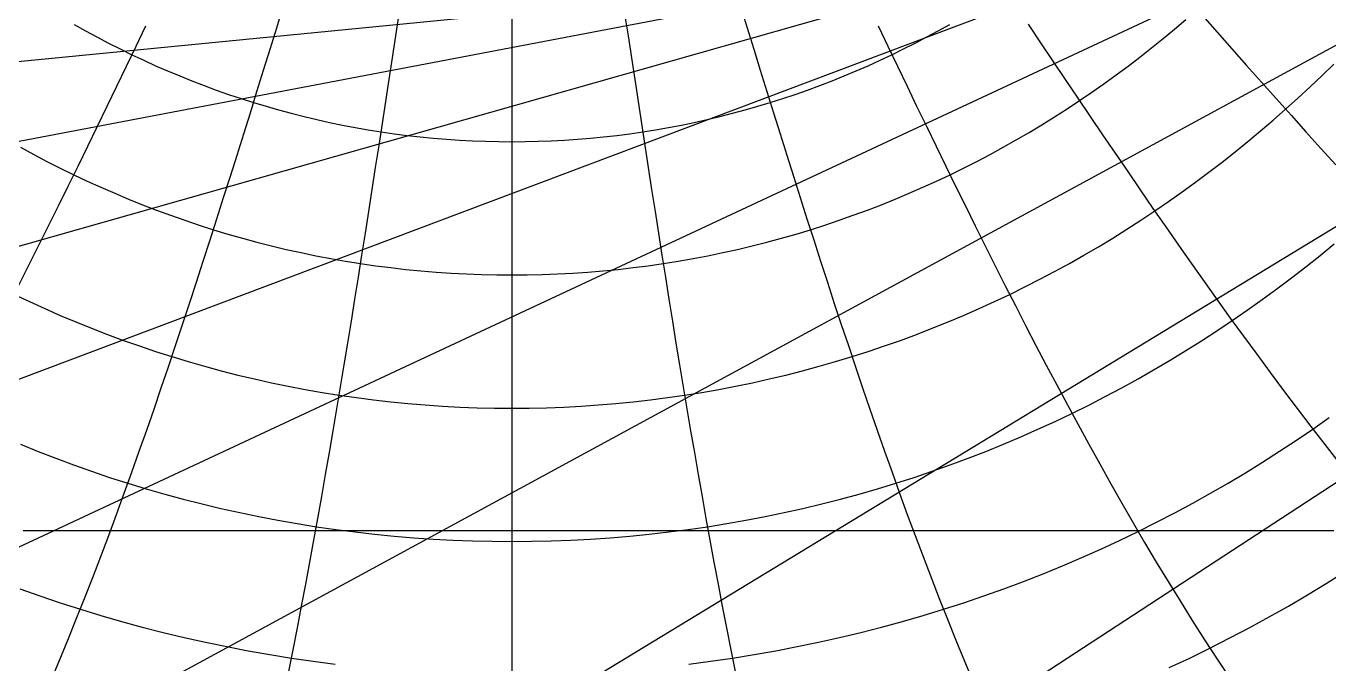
# Model space of a CAD drawing. Header units: millimetres. Extents: x -267 to 267, y -134 to 134.
# Drawn here: x -32.4 to 54.6, y -43.8 to -1.2 of the extents above; entities that cross this region are included whole.
import ezdxf

# ---------------------------------------------------------------- set-up
doc = ezdxf.new("R2010")
doc.units = ezdxf.units.MM
doc.layers.add('ENGRAVE', color=7, linetype='Continuous')

msp = doc.modelspace()

# ---------------------------------------------------------------- linework, layer by layer
at = {"layer": 'ENGRAVE'}
for points in [[(237.6997, 87.7061), (-28.5117, -86.2859)], [(212.918, 81.419), (-52.8171, -80.1425)], [(193.3475, 72.7169), (-72.2166, -71.5963)], [(133.5177, 65.4167), (135.4134, 64.8379), (137.2842, 64.2382), (139.1299, 63.6182), (140.9503, 62.9786), (142.7455, 62.3198), (144.5154, 61.6424), (146.2602, 60.9469), (147.9799, 60.234), (149.6749, 59.5041), (151.3452, 58.7579), (152.9911, 57.9957), (154.613, 57.2181), (156.2112, 56.4257), (157.7861, 55.619), (159.3379, 54.7983), (160.8673, 53.9642), (162.3745, 53.1172), (163.8601, 52.2577), (165.3244, 51.3861), (166.768, 50.5029), (-98.844, -49.6085)], [(177.9173, 62.5031), (-87.632, -61.5164)], [(133.5177, 49.9802), (135.1168, 49.3309), (136.6997, 48.6679), (138.2667, 47.9916), (139.8178, 47.3024), (141.3532, 46.6006), (142.8731, 45.8866), (144.3776, 45.1608), (145.867, 44.4234), (147.3414, 43.6749), (148.8012, 42.9155), (150.2465, 42.1456), (151.6776, 41.3655), (153.0948, 40.5756), (154.4984, 39.7761), (155.8886, 38.9674), (157.2658, 38.1497), (-108.4052, -37.3234)], [(133.5177, 33.8184), (134.9334, 33.1171), (136.3394, 32.4077), (137.7361, 31.6902), (139.1234, 30.9651), (140.5018, 30.2324), (141.8713, 29.4925), (143.2322, 28.7456), (144.5846, 27.9919), (145.9288, 27.2316), (147.2651, 26.4651), (148.5936, 25.6924), (-117.1208, -24.9139)], [(133.5177, 17.073), (134.8331, 16.3406), (136.1441, 15.6043), (137.4509, 14.8644), (138.7537, 14.1211), (140.0527, 13.3746), (-125.6874, -12.6249)], [(-30.807, -44.9907), (-30.2228, -43.5964), (-29.6493, -42.2004), (-29.0859, -40.8028), (-28.532, -39.4037), (-27.9872, -38.0031), (-27.451, -36.6013), (-26.9228, -35.1981), (-26.4022, -33.7938), (-25.8888, -32.3884), (-25.3822, -30.9819), (-24.8819, -29.5744), (-24.3876, -28.166), (-23.8989, -26.7567), (-23.4155, -25.3465), (-22.937, -23.9357), (-22.463, -22.5241), (-21.9933, -21.1118), (-21.5275, -19.6989), (-21.0654, -18.2855), (-20.6066, -16.8716), (-20.1509, -15.4571), (-19.698, -14.0423), (-19.2476, -12.627), (-18.7994, -11.2114), (-18.3532, -9.7955), (-17.9087, -8.3793), (-17.4657, -6.9629), (-17.0238, -5.5464), (-16.583, -4.1296), (-16.1429, -2.7128), (-15.7032, -1.2959), (-15.2637, 0.1211)], [(0, 0), (0, -1.4835), (0, -2.9671), (0, -4.4506), (0, -5.9341), (0, -7.4176), (0, -8.9012), (0, -10.3847), (0, -11.8682), (0, -13.3518), (0, -14.8353), (0, -16.3188), (0, -17.8024), (0, -19.2859), (0, -20.7694), (0, -22.2529), (0, -23.7365), (0, -25.22), (0, -26.7035), (0, -28.1871), (0, -29.6706), (0, -31.1541), (0, -32.6377), (0, -34.1212), (0, -35.6047), (0, -37.0882), (0, -38.5718), (0, -40.0553), (0, -41.5388), (0, -43.0224), (0, -44.5059)], [(15.2637, 0.1211), (15.7032, -1.2959), (16.1429, -2.7128), (16.583, -4.1296), (17.0238, -5.5464), (17.4657, -6.9629), (17.9087, -8.3793), (18.3532, -9.7955), (18.7994, -11.2114), (19.2476, -12.627), (19.698, -14.0423), (20.1509, -15.4571), (20.6066, -16.8716), (21.0654, -18.2855), (21.5275, -19.6989), (21.9933, -21.1118), (22.463, -22.5241), (22.937, -23.9357), (23.4155, -25.3465), (23.8989, -26.7567), (24.3876, -28.166), (24.8819, -29.5744), (25.3822, -30.9819), (25.8888, -32.3884), (26.4022, -33.7938), (26.9228, -35.1981), (27.451, -36.6013), (27.9872, -38.0031), (28.532, -39.4037), (29.0859, -40.8028), (29.6493, -42.2004), (30.2228, -43.5964), (30.807, -44.9907)], [(-32.803, -9.2699), (-31.9272, -9.7474), (-31.0442, -10.2125), (-30.154, -10.6651), (-29.2568, -11.105), (-28.3527, -11.5321), (-27.4418, -11.9462), (-26.5244, -12.3473), (-25.6006, -12.7351), (-24.6705, -13.1095), (-23.7344, -13.4704), (-22.7923, -13.8176), (-21.8445, -14.1511), (-20.8913, -14.4707), (-19.9326, -14.7763), (-18.9689, -15.0677), (-18.0003, -15.3449), (-17.0269, -15.6078), (-16.0492, -15.8562), (-15.0671, -16.0901), (-14.0811, -16.3093), (-13.0913, -16.5137), (-12.0981, -16.7034), (-11.1015, -16.8782), (-10.102, -17.038), (-9.0997, -17.1829), (-8.0949, -17.3126), (-7.0879, -17.4272), (-6.079, -17.5266), (-5.0684, -17.6108), (-4.0564, -17.6797), (-3.0433, -17.7334), (-2.0293, -17.7717), (-1.0148, -17.7947), (0, -17.8024), (1.0148, -17.7947), (2.0293, -17.7717), (3.0433, -17.7334), (4.0564, -17.6797), (5.0684, -17.6108), (6.079, -17.5266), (7.0879, -17.4272), (8.0949, -17.3126), (9.0997, -17.1829), (10.102, -17.038), (11.1015, -16.8782), (12.0981, -16.7034), (13.0913, -16.5137), (14.0811, -16.3093), (15.0671, -16.0901), (16.0492, -15.8562), (17.0269, -15.6078), (18.0003, -15.3449), (18.9689, -15.0677), (19.9326, -14.7763), (20.8913, -14.4707), (21.8445, -14.1511), (22.7923, -13.8176), (23.7344, -13.4704), (24.6705, -13.1095), (25.6006, -12.7351), (26.5244, -12.3473), (27.4418, -11.9462), (28.3527, -11.5321), (29.2568, -11.105), (30.154, -10.6651), (31.0442, -10.2125), (31.9272, -9.7474), (32.803, -9.2699), (33.6714, -8.7802), (34.5322, -8.2785), (35.3855, -7.7648), (36.231, -7.2395), (37.0687, -6.7025), (37.8985, -6.1541), (38.7204, -5.5945), (39.5341, -5.0237), (40.3398, -4.442), (41.1372, -3.8496), (41.9264, -3.2465), (42.7072, -2.633), (43.4797, -2.0091), (44.2437, -1.3752), (44.9992, -0.7313)], [(-14.9073, -44.3001), (-14.6135, -42.8388), (-14.3253, -41.3771), (-14.0422, -39.915), (-13.7641, -38.4526), (-13.4906, -36.9898), (-13.2214, -35.5266), (-12.9563, -34.0631), (-12.695, -32.5994), (-12.4373, -31.1354), (-12.1831, -29.6711), (-11.932, -28.2065), (-11.6838, -26.7418), (-11.4385, -25.2768), (-11.1957, -23.8117), (-10.9553, -22.3463), (-10.7171, -20.8808), (-10.481, -19.4152), (-10.2467, -17.9493), (-10.0142, -16.4834), (-9.7833, -15.0173), (-9.5537, -13.5512), (-9.3255, -12.0849), (-9.0984, -10.6185), (-8.8722, -9.1521), (-8.6469, -7.6856), (-8.4223, -6.2191), (-8.1983, -4.7525), (-7.9746, -3.2859), (-7.7513, -1.8192), (-7.5282, -0.3526)], [(7.5282, -0.3526), (7.7513, -1.8192), (7.9746, -3.2859), (8.1983, -4.7525), (8.4223, -6.2191), (8.6469, -7.6856), (8.8722, -9.1521), (9.0984, -10.6185), (9.3255, -12.0849), (9.5537, -13.5512), (9.7833, -15.0173), (10.0142, -16.4834), (10.2467, -17.9493), (10.481, -19.4152), (10.7171, -20.8808), (10.9553, -22.3463), (11.1957, -23.8117), (11.4385, -25.2768), (11.6838, -26.7418), (11.932, -28.2065), (12.1831, -29.6711), (12.4373, -31.1354), (12.695, -32.5994), (12.9563, -34.0631), (13.2214, -35.5266), (13.4906, -36.9898), (13.7641, -38.4526), (14.0422, -39.915), (14.3253, -41.3771), (14.6135, -42.8388), (14.9073, -44.3001)], [(46.1012, -0.4778), (47.0855, -1.5878), (48.0703, -2.6976), (49.056, -3.807), (50.0428, -4.9159), (51.0311, -6.0241), (52.0212, -7.1316), (53.0135, -8.238), (54.0083, -9.3434), (55.006, -10.4474)], [(-32.9451, -18.5195), (-32.2735, -17.1893), (-31.6062, -15.858), (-30.9428, -14.5259), (-30.283, -13.1928), (-29.6264, -11.859), (-28.9728, -10.5245), (-28.3217, -9.1893), (-27.6728, -7.8536), (-27.0257, -6.5175), (-26.3803, -5.181), (-25.7361, -3.8442), (-25.0928, -2.5072), (-24.4501, -1.1701)], [(-29.2319, -1.06), (-28.472, -1.4878), (-27.706, -1.9047), (-26.9339, -2.3105), (-26.1561, -2.7053), (-25.3725, -3.0888), (-24.5833, -3.4609), (-23.7887, -3.8216), (-22.9887, -4.1706), (-22.1836, -4.508), (-21.3735, -4.8336), (-20.5584, -5.1473), (-19.7387, -5.449), (-18.9144, -5.7387), (-18.0858, -6.0161), (-17.2529, -6.2812), (-16.416, -6.534), (-15.5752, -6.7744), (-14.7307, -7.0022), (-13.8828, -7.2175), (-13.0315, -7.42), (-12.1771, -7.6098), (-11.3197, -7.7868), (-10.4596, -7.951), (-9.597, -8.1022), (-8.732, -8.2405), (-7.865, -8.3657), (-6.996, -8.4779), (-6.1252, -8.577), (-5.253, -8.6629), (-4.3795, -8.7356), (-3.5049, -8.7952), (-2.6294, -8.8416), (-1.7533, -8.8747), (-0.8768, -8.8946), (0, -8.9012), (0.8768, -8.8946), (1.7533, -8.8747), (2.6294, -8.8416), (3.5049, -8.7952), (4.3795, -8.7356), (5.253, -8.6629), (6.1252, -8.577), (6.996, -8.4779), (7.865, -8.3657), (8.732, -8.2405), (9.597, -8.1022), (10.4596, -7.951), (11.3197, -7.7868), (12.1771, -7.6098), (13.0315, -7.42), (13.8828, -7.2175), (14.7307, -7.0022), (15.5752, -6.7744), (16.416, -6.534), (17.2529, -6.2812), (18.0858, -6.0161), (18.9144, -5.7387), (19.7387, -5.449), (20.5584, -5.1473), (21.3735, -4.8336), (22.1836, -4.508), (22.9887, -4.1706), (23.7887, -3.8216), (24.5833, -3.4609), (25.3725, -3.0888), (26.1561, -2.7053), (26.9339, -2.3105), (27.706, -1.9047), (28.472, -1.4878), (29.2319, -1.06)], [(24.4501, -1.1701), (25.0928, -2.5072), (25.7361, -3.8442), (26.3803, -5.181), (27.0257, -6.5175), (27.6728, -7.8536), (28.3217, -9.1893), (28.9728, -10.5245), (29.6264, -11.859), (30.283, -13.1928), (30.9428, -14.5259), (31.6062, -15.858), (32.2735, -17.1893), (32.9451, -18.5195), (33.6213, -19.8486), (34.3027, -21.1764), (34.9894, -22.5029), (35.682, -23.8281), (36.3808, -25.1517), (37.0863, -26.4737), (37.7989, -27.7939), (38.519, -29.1124), (39.2472, -30.4288), (39.9838, -31.7433), (40.7294, -33.0555), (41.4844, -34.3654), (42.2495, -35.6728), (43.0252, -36.9776), (43.812, -38.2797), (44.6105, -39.5789), (45.4213, -40.875), (46.2452, -42.168), (47.0827, -43.4575), (47.9346, -44.7434)], [(34.4713, -1.0527), (35.2974, -2.285), (36.1243, -3.5171), (36.9521, -4.7488), (37.7812, -5.9801), (38.6121, -7.2109), (39.445, -8.4409), (40.2802, -9.6702), (41.1183, -10.8985), (41.9595, -12.1257), (42.8042, -13.3518), (43.6527, -14.5766), (44.5055, -15.8), (45.3629, -17.0218), (46.2254, -18.2418), (47.0932, -19.4601), (47.9669, -20.6764), (48.8468, -21.8906), (49.7333, -23.1025), (50.6269, -24.312), (51.5279, -25.5189), (52.437, -26.7232), (53.3544, -27.9245), (54.2807, -29.1228), (55.2164, -30.3178)], [(-33.2386, -19.0977), (-32.2211, -19.5803), (-31.1953, -20.0485), (-30.1612, -20.5022), (-29.1191, -20.9412), (-28.0691, -21.3653), (-27.0115, -21.7744), (-25.9464, -22.1682), (-24.874, -22.5465), (-23.7945, -22.9094), (-22.7083, -23.2564), (-21.6156, -23.5876), (-20.5165, -23.9028), (-19.4114, -24.2018), (-18.3005, -24.4845), (-17.1842, -24.7507), (-16.0627, -25.0004), (-14.9363, -25.2334), (-13.8053, -25.4496), (-12.6701, -25.6488), (-11.531, -25.8311), (-10.3883, -25.9963), (-9.2423, -26.1444), (-8.0934, -26.2751), (-6.942, -26.3886), (-5.7884, -26.4847), (-4.6329, -26.5635), (-3.476, -26.6247), (-2.3179, -26.6685), (-1.1592, -26.6948), (0, -26.7035), (1.1592, -26.6948), (2.3179, -26.6685), (3.476, -26.6247), (4.6329, -26.5635), (5.7884, -26.4847), (6.942, -26.3886), (8.0934, -26.2751), (9.2423, -26.1444), (10.3883, -25.9963), (11.531, -25.8311), (12.6701, -25.6488), (13.8053, -25.4496), (14.9363, -25.2334), (16.0627, -25.0004), (17.1842, -24.7507), (18.3005, -24.4845), (19.4114, -24.2018), (20.5165, -23.9028), (21.6156, -23.5876), (22.7083, -23.2564), (23.7945, -22.9094), (24.874, -22.5465), (25.9464, -22.1682), (27.0115, -21.7744), (28.0691, -21.3653), (29.1191, -20.9412), (30.1612, -20.5022), (31.1953, -20.0485), (32.2211, -19.5803), (33.2386, -19.0977), (34.2475, -18.601), (35.2478, -18.0902), (36.2392, -17.5658), (37.2218, -17.0277), (38.1953, -16.4762), (39.1596, -15.9116), (40.1147, -15.3339), (41.0605, -14.7435), (41.9969, -14.1405), (42.9239, -13.525), (43.8413, -12.8974), (44.7492, -12.2578), (45.6474, -11.6063), (46.5361, -10.9433), (47.415, -10.2688), (48.2842, -9.5832), (49.1438, -8.8865), (49.9936, -8.179), (50.8336, -7.4609), (51.664, -6.7324), (52.4846, -5.9936), (53.2955, -5.2447), (54.0967, -4.486), (54.8882, -3.7176)], [(-32.8128, -29.1112), (-31.6417, -29.5868), (-30.4609, -30.0457), (-29.2704, -30.4879), (-28.0707, -30.9131), (-26.8618, -31.3211), (-25.6442, -31.7116), (-24.4181, -32.0845), (-23.1838, -32.4396), (-21.9416, -32.7767), (-20.6918, -33.0955), (-19.4349, -33.396), (-18.1712, -33.6779), (-16.9011, -33.9411), (-15.6249, -34.1854), (-14.3431, -34.4107), (-13.0561, -34.6169), (-11.7643, -34.8038), (-10.4682, -34.9713), (-9.1683, -35.1194), (-7.8649, -35.2479), (-6.5586, -35.3568), (-5.2498, -35.446), (-3.9391, -35.5154), (-2.6269, -35.565), (-1.3137, -35.5948), (0, -35.6047), (1.3137, -35.5948), (2.6269, -35.565), (3.9391, -35.5154), (5.2498, -35.446), (6.5586, -35.3568), (7.8649, -35.2479), (9.1683, -35.1194), (10.4682, -34.9713), (11.7643, -34.8038), (13.0561, -34.6169), (14.3431, -34.4107), (15.6249, -34.1854), (16.9011, -33.9411), (18.1712, -33.6779), (19.4349, -33.396), (20.6918, -33.0955), (21.9416, -32.7767), (23.1838, -32.4396), (24.4181, -32.0845), (25.6442, -31.7116), (26.8618, -31.3211), (28.0707, -30.9131), (29.2704, -30.4879), (30.4609, -30.0457), (31.6417, -29.5868), (32.8128, -29.1112), (33.9739, -28.6194), (35.1248, -28.1114), (36.2653, -27.5876), (37.3953, -27.0481), (38.5147, -26.4933), (39.6232, -25.9234), (40.7207, -25.3385), (41.8073, -24.739), (42.8827, -24.1251), (43.947, -23.497), (44.9999, -22.8551), (46.0416, -22.1994), (47.0719, -21.5304), (48.0909, -20.8481), (49.0984, -20.153), (50.0946, -19.4452), (51.0793, -18.7249), (52.0527, -17.9924), (53.0147, -17.2479), (53.9654, -16.4917), (54.9047, -15.724)], [(11.811, -43.7912), (13.2704, -43.6024), (14.724, -43.3917), (16.1712, -43.1595), (17.6113, -42.9059), (19.0439, -42.631), (20.4683, -42.3351), (21.8842, -42.0183), (23.291, -41.6809), (24.6882, -41.3231), (26.0754, -40.9451), (27.4522, -40.5472), (28.8182, -40.1296), (30.173, -39.6927), (31.5163, -39.2366), (32.8478, -38.7617), (34.1671, -38.2683), (35.4741, -37.7565), (36.7685, -37.2268), (38.0501, -36.6795), (39.3186, -36.1147), (40.5739, -35.5329), (41.8159, -34.9343), (43.0445, -34.3193), (44.2594, -33.6881), (45.4608, -33.0411), (46.6484, -32.3785), (47.8222, -31.7007), (48.9823, -31.008), (50.1286, -30.3007), (51.2611, -29.5791), (52.3798, -28.8434), (53.4848, -28.0941), (54.5761, -27.3313)], [(-32.6377, -34.863), (-31.1541, -34.863), (-29.6706, -34.863), (-28.1871, -34.863), (-26.7035, -34.863), (-25.22, -34.863), (-23.7365, -34.863), (-22.2529, -34.863), (-20.7694, -34.863), (-19.2859, -34.863), (-17.8024, -34.863), (-16.3188, -34.863), (-14.8353, -34.863), (-13.3518, -34.863), (-11.8682, -34.863), (-10.3847, -34.863), (-8.9012, -34.863), (-7.4176, -34.863), (-5.9341, -34.863), (-4.4506, -34.863), (-2.9671, -34.863), (-1.4835, -34.863), (0, -34.863), (1.4835, -34.863), (2.9671, -34.863), (4.4506, -34.863), (5.9341, -34.863), (7.4176, -34.863), (8.9012, -34.863), (10.3847, -34.863), (11.8682, -34.863), (13.3518, -34.863), (14.8353, -34.863), (16.3188, -34.863), (17.8024, -34.863), (19.2859, -34.863), (20.7694, -34.863), (22.2529, -34.863), (23.7365, -34.863), (25.22, -34.863), (26.7035, -34.863), (28.1871, -34.863), (29.6706, -34.863), (31.1541, -34.863), (32.6377, -34.863), (34.1212, -34.863), (35.6047, -34.863), (37.0882, -34.863), (38.5718, -34.863), (40.0553, -34.863), (41.5388, -34.863), (43.0224, -34.863), (44.5059, -34.863), (45.9894, -34.863), (47.473, -34.863), (48.9565, -34.863), (50.44, -34.863), (51.9235, -34.863), (53.4071, -34.863), (54.8906, -34.863)], [(43.8845, -44.0335), (45.2546, -43.3902), (46.6077, -42.7293), (47.9438, -42.0509), (49.2627, -41.3557), (50.5645, -40.6438), (51.8492, -39.9158), (53.1169, -39.172), (54.3675, -38.4127), (55.6012, -37.6384)], [(-32.8478, -38.7617), (-31.5163, -39.2366), (-30.173, -39.6927), (-28.8182, -40.1296), (-27.4522, -40.5472), (-26.0754, -40.9451), (-24.6882, -41.3231), (-23.291, -41.6809), (-21.8842, -42.0183), (-20.4683, -42.3351), (-19.0439, -42.631), (-17.6113, -42.9059), (-16.1712, -43.1595), (-14.724, -43.3917), (-13.2704, -43.6024), (-11.811, -43.7912)]]:
    msp.add_lwpolyline(points, dxfattribs=at)

doc.saveas('drawing.dxf')
